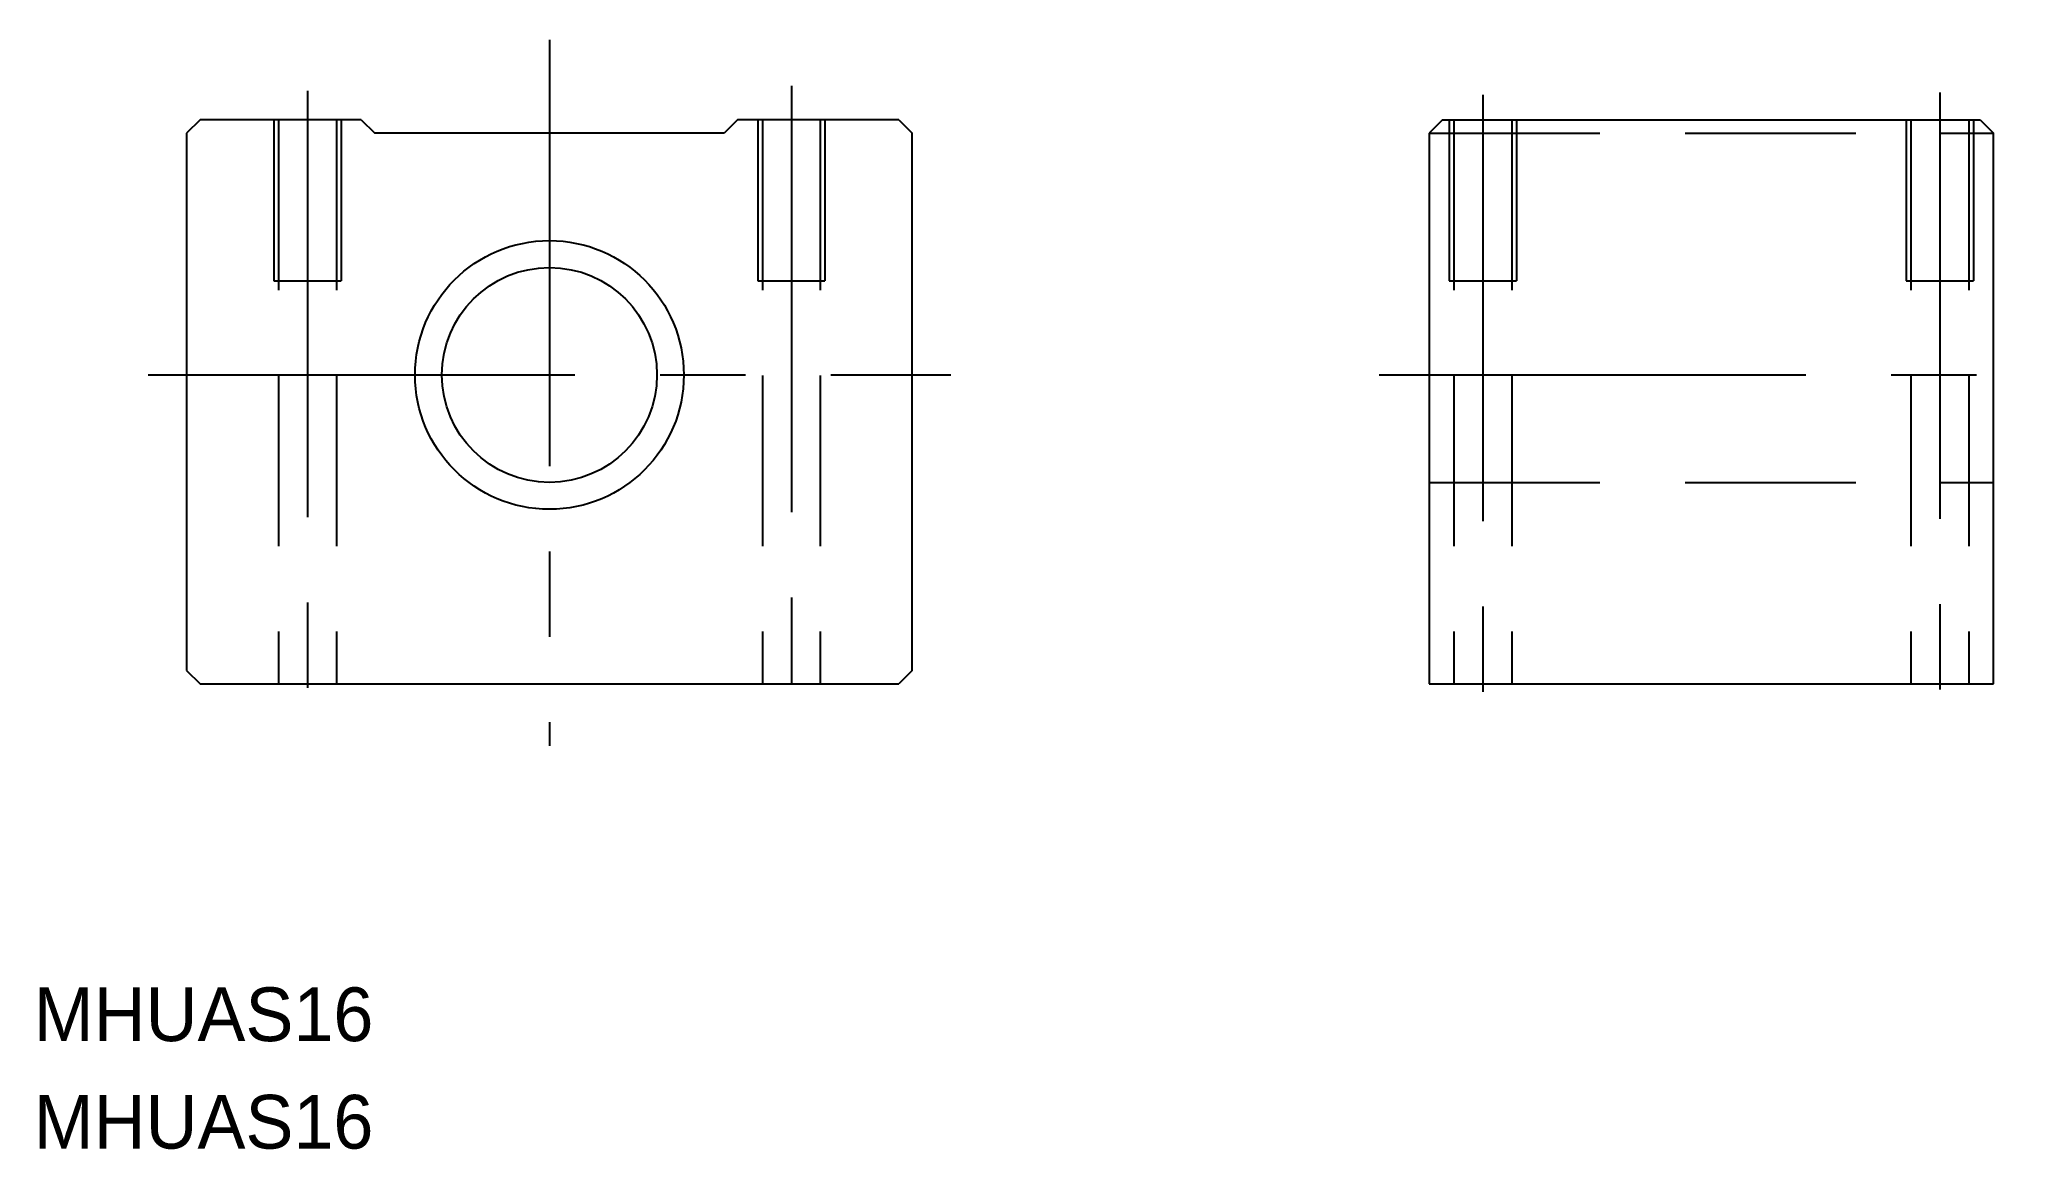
# Model space of a CAD drawing. Extents: x 50 to 197, y 134 to 217.
import ezdxf

# ---------------------------------------------------------------- set-up
doc = ezdxf.new("R2010")
doc.units = 0
doc.linetypes.add('CENTER', pattern=[50.8, 31.75, -6.35, 6.35, -6.35])
doc.linetypes.add('DASHED', pattern=[19.05, 12.7, -6.35])
doc.layers.get('0').update_dxf_attribs({"linetype": 'CONTINUOUS'})
doc.layers.add('CENTER', color=1, linetype='CENTER')

msp = doc.modelspace()

# ---------------------------------------------------------------- linework, layer by layer
for p, q in [((61.69, 210.85), (60.69, 209.85)), ((60.69, 209.85), (60.69, 169.85)), ((73.69, 210.85), (61.69, 210.85)), ((73.69, 210.85), (74.69, 209.85)), ((100.69, 209.85), (74.69, 209.85)), ((101.69, 210.85), (100.69, 209.85)), ((113.69, 210.85), (101.69, 210.85)), ((113.69, 210.85), (114.69, 209.85)), ((114.69, 169.85), (114.69, 209.85)), ((154.15, 210.85), (153.15, 209.85)), ((153.15, 209.85), (153.15, 168.85)), ((154.15, 210.85), (194.15, 210.85)), ((194.15, 210.85), (195.15, 209.85)), ((195.15, 168.85), (195.15, 209.85)), ((60.69, 169.85), (61.69, 168.85)), ((114.69, 169.85), (113.69, 168.85)), ((61.69, 168.85), (113.69, 168.85)), ((153.15, 168.85), (195.15, 168.85))]:
    msp.add_line(p, q)
at = {"color": 3, "linetype": 'DASHED'}
for p, q in [((67.19, 210.85), (67.19, 198.85)), ((67.54, 210.85), (67.54, 168.85)), ((71.84, 210.85), (71.84, 168.85)), ((72.19, 210.85), (72.19, 198.85)), ((103.19, 210.85), (103.19, 198.85)), ((103.54, 210.85), (103.54, 168.85)), ((107.84, 210.85), (107.84, 168.85)), ((108.19, 210.85), (108.19, 198.85)), ((153.15, 209.85), (195.15, 209.85)), ((154.65, 210.85), (154.65, 198.85)), ((155, 210.85), (155, 168.85)), ((159.3, 210.85), (159.3, 168.85)), ((159.65, 210.85), (159.65, 198.85)), ((188.65, 210.85), (188.65, 198.85)), ((189, 210.85), (189, 168.85)), ((193.3, 210.85), (193.3, 168.85)), ((193.65, 210.85), (193.65, 198.85)), ((67.19, 198.85), (72.19, 198.85)), ((103.19, 198.85), (108.19, 198.85)), ((154.65, 198.85), (159.65, 198.85)), ((188.65, 198.85), (193.65, 198.85)), ((153.15, 183.85), (195.15, 183.85))]:
    msp.add_line(p, q, dxfattribs=at)
for radius in [10, 8]:
    msp.add_circle((87.69, 191.85), radius)
at = {"layer": 'CENTER', "color": 1, "linetype": 'CENTER'}
for p, q in [((87.69, 216.81), (87.69, 164.23)), ((69.69, 213), (69.69, 167.06)), ((105.69, 213.38), (105.69, 167.06)), ((157.15, 212.71), (157.15, 167.06)), ((191.15, 212.88), (191.15, 167.06)), ((57.83, 191.85), (117.55, 191.85)), ((149.44, 191.85), (197.44, 191.85))]:
    msp.add_line(p, q, dxfattribs=at)

# ---------------------------------------------------------------- texts
for p in [(49.32, 142.25), (49.32, 134.25)]:
    msp.add_text('MHUAS16', height=4).set_placement(p)

doc.saveas('drawing.dxf')
